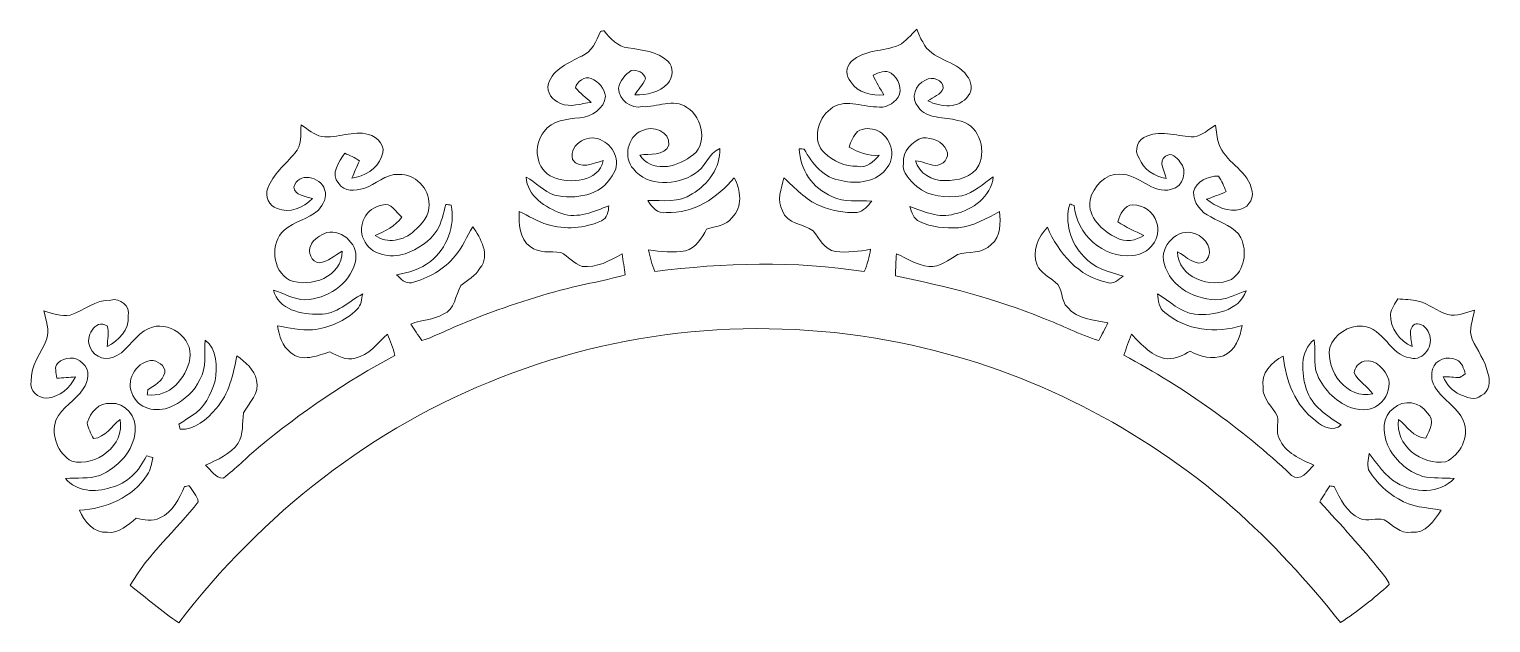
# Model space of a CAD drawing. Header units: centimetres. Extents: x -16.2 to 16.2, y -6.6 to 6.6.
import ezdxf

# ---------------------------------------------------------------- set-up
doc = ezdxf.new("R2010")
doc.units = ezdxf.units.CM
doc.header["$MEASUREMENT"] = 0
doc.layers.add('Layer 1', color=7, linetype='Continuous')

msp = doc.modelspace()

# ---------------------------------------------------------------- linework, layer by layer
at = {"layer": 'Layer 1', "color": 8, "lineweight": 9}
msp.add_open_spline([(3.07359, 6.22071), (3.23093, 6.30996), (3.34487, 6.45566), (3.47575, 6.57737), (3.47575, 6.57737), (3.51668, 6.48283), (3.54843, 6.38264), (3.60417, 6.29479), (3.60417, 6.29479), (3.79361, 5.88275), (4.33971, 5.90145), (4.58524, 5.54725), (4.58524, 5.54725), (4.67661, 5.41991), (4.73446, 5.23292), (4.61276, 5.10241), (4.61276, 5.10241), (4.41626, 4.81278), (3.99963, 4.84382), (3.72129, 4.99092), (3.72129, 4.99092), (3.83594, 5.07877), (4.00386, 5.12534), (4.0589, 5.27139), (4.0589, 5.27139), (4.06031, 5.45695), (3.81125, 5.54585), (3.66908, 5.44742), (3.66908, 5.44742), (3.43624, 5.37052), (3.33041, 5.03573), (3.50327, 4.85405), (3.50327, 4.85405), (3.69906, 4.57289), (4.08712, 4.64909), (4.37569, 4.55172), (4.37569, 4.55172), (4.83254, 4.50551), (5.02586, 3.93859), (4.84665, 3.56394), (4.84665, 3.56394), (4.70836, 3.29019), (4.37428, 3.21822), (4.09523, 3.22316), (4.09523, 3.22316), (3.81442, 3.21504), (3.52161, 3.38014), (3.44471, 3.66131), (3.44471, 3.66131), (3.5957, 3.65178), (3.73187, 3.57382), (3.88145, 3.55724), (3.88145, 3.55724), (4.04373, 3.55054), (4.21729, 3.73574), (4.1351, 3.89555), (4.1351, 3.89555), (4.0536, 4.09699), (3.80595, 4.17566), (3.60522, 4.17319), (3.60522, 4.17319), (3.37168, 4.09487), (3.15332, 3.87439), (3.1773, 3.61086), (3.1773, 3.61086), (3.14414, 3.39073), (3.32688, 3.22986), (3.47046, 3.09439), (3.47046, 3.09439), (3.73893, 2.85239), (4.13157, 2.84426), (4.47059, 2.88378), (4.47059, 2.88378), (4.74011, 2.94939), (4.9419, 3.15789), (5.16944, 3.30465), (5.16944, 3.30465), (5.11793, 2.86721), (4.71118, 2.57121), (4.30655, 2.48302), (4.30655, 2.48302), (3.96858, 2.37542), (3.63274, 2.53347), (3.32194, 2.65131), (3.32194, 2.65131), (3.35334, 2.51936), (3.40026, 2.37683), (3.53467, 2.31475), (3.53467, 2.31475), (3.80031, 2.18351), (4.10899, 2.16482), (4.40003, 2.17928), (4.40003, 2.17928), (4.73235, 2.20821), (5.01916, 2.38601), (5.30702, 2.53841), (5.30702, 2.53841), (5.33278, 2.28829), (5.33595, 1.98208), (5.12464, 1.80392), (5.12464, 1.80392), (4.93378, 1.59578), (4.61734, 1.65787), (4.37181, 1.58133), (4.37181, 1.58133), (4.17778, 1.46209), (3.98622, 1.2998), (3.74104, 1.31956), (3.74104, 1.31956), (3.47928, 1.34778), (3.25456, 1.49066), (3.02279, 1.60214), (3.02279, 1.60214), (3.01256, 1.43845), (3.00444, 1.27335), (2.99845, 1.10895), (2.99845, 1.10895), (4.11075, 0.88811), (5.21812, 0.60836), (6.2687, 0.17515), (6.2687, 0.17515), (6.68638, 0.0231), (7.07832, -0.19456), (7.50518, -0.32297), (7.50518, -0.32297), (7.57221, -0.19139), (7.64382, -0.06262), (7.70873, 0.07002), (7.70873, 0.07002), (7.40252, 0.1441), (7.03316, 0.14375), (6.81727, 0.40692), (6.81727, 0.40692), (6.6497, 0.55791), (6.72731, 0.84225), (6.53786, 0.97207), (6.53786, 0.97207), (6.40028, 1.09131), (6.22389, 1.18374), (6.13746, 1.3506), (6.13746, 1.3506), (6.02493, 1.65293), (6.15545, 1.97432), (6.3703, 2.19057), (6.3703, 2.19057), (6.60807, 1.61413), (7.06209, 1.09272), (7.69639, 0.96184), (7.69639, 0.96184), (7.83256, 0.91387), (7.94651, 1.03028), (8.04493, 1.10578), (8.04493, 1.10578), (7.73801, 1.2042), (7.393, 1.28146), (7.17533, 1.54005), (7.17533, 1.54005), (6.87935, 1.8392), (6.7453, 2.2964), (6.86136, 2.70352), (6.86136, 2.70352), (6.8857, 2.69576), (6.93474, 2.68059), (6.95908, 2.67282), (6.95908, 2.67282), (7.00918, 2.03923), (7.61137, 1.48961), (8.2573, 1.5658), (8.2573, 1.5658), (8.61255, 1.57144), (8.91488, 1.95562), (8.78506, 2.30169), (8.78506, 2.30169), (8.72403, 2.5317), (8.4919, 2.68552), (8.26154, 2.68799), (8.26154, 2.68799), (8.0661, 2.67706), (7.97931, 2.47068), (7.92922, 2.31192), (7.92922, 2.31192), (8.10914, 2.19022), (8.30563, 2.09814), (8.50319, 2.00924), (8.50319, 2.00924), (8.32962, 1.896), (8.0922, 1.84167), (7.90453, 1.95244), (7.90453, 1.95244), (7.58844, 2.10414), (7.25153, 2.40506), (7.31186, 2.79418), (7.31186, 2.79418), (7.38735, 3.09334), (7.64276, 3.38367), (7.97438, 3.36215), (7.97438, 3.36215), (8.39136, 3.37485), (8.68805, 2.91166), (9.11808, 3.02913), (9.11808, 3.02913), (9.38372, 3.0824), (9.48285, 3.444), (9.30611, 3.63732), (9.30611, 3.63732), (9.23591, 3.72904), (9.11879, 3.86204), (8.98791, 3.7622), (8.98791, 3.7622), (8.80693, 3.64579), (8.97909, 3.42671), (9.00308, 3.27008), (9.00308, 3.27008), (8.74273, 3.31065), (8.49719, 3.46552), (8.39983, 3.71846), (8.39983, 3.71846), (8.27459, 3.88885), (8.3716, 4.15238), (8.5741, 4.20811), (8.5741, 4.20811), (8.91171, 4.35875), (9.27225, 4.18201), (9.6215, 4.19506), (9.6215, 4.19506), (9.80247, 4.22364), (9.94041, 4.35769), (10.09175, 4.45153), (10.09175, 4.45153), (10.11327, 4.31465), (10.11962, 4.17107), (10.16901, 4.03949), (10.16901, 4.03949), (10.29883, 3.63697), (10.76767, 3.47751), (10.88585, 3.06582), (10.88585, 3.06582), (10.96593, 2.87109), (10.85022, 2.64425), (10.65337, 2.5885), (10.65337, 2.5885), (10.3782, 2.50454), (10.10798, 2.64778), (9.8949, 2.80969), (9.8949, 2.80969), (10.04024, 2.86156), (10.18735, 2.91201), (10.3267, 2.97904), (10.3267, 2.97904), (10.28436, 3.09969), (10.22686, 3.21363), (10.16019, 3.32194), (10.16019, 3.32194), (9.93088, 3.32264), (9.66101, 3.21681), (9.60562, 2.97092), (9.60562, 2.97092), (9.59645, 2.73033), (9.77636, 2.51477), (9.98874, 2.41881), (9.98874, 2.41881), (10.22016, 2.28229), (10.52002, 2.20327), (10.65796, 1.95421), (10.65796, 1.95421), (10.80083, 1.64658), (10.73768, 1.23419), (10.44629, 1.03381), (10.44629, 1.03381), (9.98768, 0.8165), (9.25778, 1.07685), (9.24931, 1.64553), (9.24931, 1.64553), (9.43346, 1.5531), (9.67159, 1.28005), (9.88784, 1.45044), (9.88784, 1.45044), (10.0667, 1.6681), (9.87444, 1.96408), (9.64866, 2.04487), (9.64866, 2.04487), (9.27048, 2.2008), (8.83445, 1.77288), (8.95827, 1.388), (8.95827, 1.388), (9.08915, 0.85566), (9.67688, 0.55438), (10.19511, 0.58437), (10.19511, 0.58437), (10.39761, 0.61647), (10.57964, 0.72054), (10.77543, 0.7784), (10.77543, 0.7784), (10.60469, 0.32825), (10.05753, 0.22277), (9.63349, 0.26299), (9.63349, 0.26299), (9.31211, 0.30497), (9.07645, 0.55192), (8.8094, 0.71137), (8.8094, 0.71137), (8.8288, 0.56779), (8.8348, 0.39316), (8.96886, 0.3018), (8.96886, 0.3018), (9.43593, -0.09825), (10.10798, -0.17445), (10.68089, 0.01358), (10.68089, 0.01358), (10.64208, -0.25136), (10.53378, -0.54628), (10.2699, -0.66023), (10.2699, -0.66023), (10.01696, -0.75195), (9.75626, -0.67434), (9.52977, -0.55757), (9.52977, -0.55757), (9.37737, -0.6433), (9.21792, -0.73361), (9.03553, -0.72479), (9.03553, -0.72479), (8.68452, -0.69727), (8.46368, -0.40623), (8.22838, -0.18151), (8.22838, -0.18151), (8.17123, -0.33497), (8.11408, -0.48913), (8.06433, -0.64541), (8.06433, -0.64541), (9.40842, -1.37143), (10.66713, -2.26114), (11.77873, -3.31065), (11.77873, -3.31065), (11.97311, -3.46905), (12.14738, -3.21716), (12.27227, -3.0824), (12.27227, -3.0824), (11.97664, -2.95187), (11.63339, -2.81323), (11.50674, -2.48973), (11.50674, -2.48973), (11.42736, -2.3398), (11.48875, -2.168), (11.46723, -2.00784), (11.46723, -2.00784), (11.37304, -1.787), (11.12468, -1.62649), (11.14973, -1.36261), (11.14973, -1.36261), (11.08799, -1.04687), (11.33705, -0.79887), (11.59211, -0.66799), (11.59211, -0.66799), (11.64961, -1.21339), (11.85952, -1.76795), (12.31531, -2.10239), (12.31531, -2.10239), (12.46065, -2.24491), (12.7083, -2.35039), (12.8794, -2.19234), (12.8794, -2.19234), (12.56472, -1.99161), (12.22323, -1.77183), (12.10505, -1.39542), (12.10505, -1.39542), (11.99886, -1.04123), (11.95547, -0.56004), (12.27721, -0.30357), (12.27721, -0.30357), (12.30966, -0.5163), (12.27615, -0.73325), (12.3079, -0.94598), (12.3079, -0.94598), (12.39962, -1.3164), (12.68749, -1.6152), (13.02263, -1.78347), (13.02263, -1.78347), (13.241, -1.87167), (13.52428, -1.90906), (13.71372, -1.73902), (13.71372, -1.73902), (13.87952, -1.61308), (13.96736, -1.3993), (13.93209, -1.19222), (13.93209, -1.19222), (13.85589, -0.96856), (13.65269, -0.7195), (13.38563, -0.7777), (13.38563, -0.7777), (13.27028, -0.81263), (13.17467, -0.91987), (13.16268, -1.04123), (13.16268, -1.04123), (13.26181, -1.22714), (13.45901, -1.33474), (13.58037, -1.50513), (13.58037, -1.50513), (13.01098, -1.63002), (12.53438, -1.00419), (12.62505, -0.47679), (12.62505, -0.47679), (12.73441, -0.18751), (13.03638, 0.02769), (13.35247, -0.00265), (13.35247, -0.00265), (13.81638, -0.04322), (13.95996, -0.64506), (14.4101, -0.70856), (14.4101, -0.70856), (14.70643, -0.78794), (14.94915, -0.4154), (14.82144, -0.16211), (14.82144, -0.16211), (14.77981, -0.05663), (14.69268, 0.04603), (14.57167, 0.0478), (14.57167, 0.0478), (14.48489, 0.06155), (14.43127, -0.03193), (14.41575, -0.1046), (14.41575, -0.1046), (14.40622, -0.22173), (14.43868, -0.33744), (14.4482, -0.45385), (14.4482, -0.45385), (14.17409, -0.33144), (13.95502, -0.04992), (13.9716, 0.25946), (13.9716, 0.25946), (13.98289, 0.38964), (14.07708, 0.49194), (14.13282, 0.60483), (14.13282, 0.60483), (14.28098, 0.58472), (14.43656, 0.58613), (14.58473, 0.55262), (14.58473, 0.55262), (14.81897, 0.493), (15.007, 0.32226), (15.23913, 0.25699), (15.23913, 0.25699), (15.44409, 0.20302), (15.63988, 0.29086), (15.82968, 0.35295), (15.82968, 0.35295), (15.79969, 0.14022), (15.69139, -0.08273), (15.78276, -0.29264), (15.78276, -0.29264), (15.89, -0.54628), (16.07627, -0.76677), (16.12636, -1.04476), (16.12636, -1.04476), (16.19339, -1.21444), (16.16305, -1.45257), (15.98278, -1.5397), (15.98278, -1.5397), (15.84238, -1.67059), (15.66035, -1.5711), (15.51041, -1.51995), (15.51041, -1.51995), (15.34355, -1.43881), (15.20808, -1.29488), (15.13788, -1.12307), (15.13788, -1.12307), (15.26312, -1.12837), (15.38588, -1.13507), (15.51147, -1.14424), (15.51147, -1.14424), (15.54993, -1.11567), (15.58908, -1.08744), (15.6286, -1.05957), (15.6286, -1.05957), (15.59332, -0.94598), (15.5591, -0.79499), (15.43069, -0.74948), (15.43069, -0.74948), (15.23842, -0.64965), (14.96749, -0.74454), (14.90364, -0.95445), (14.90364, -0.95445), (14.88565, -1.0631), (14.86448, -1.19116), (14.92586, -1.29276), (14.92586, -1.29276), (15.07967, -1.61696), (15.4455, -1.77642), (15.59261, -2.10627), (15.59261, -2.10627), (15.72173, -2.45234), (15.52206, -2.86297), (15.19327, -3.01008), (15.19327, -3.01008), (14.66551, -3.09969), (14.0605, -2.64284), (14.15046, -2.0731), (14.15046, -2.0731), (14.34131, -2.22692), (14.47536, -2.47139), (14.75124, -2.4855), (14.75124, -2.4855), (14.83132, -2.31194), (14.97948, -2.08722), (14.78334, -1.92776), (14.78334, -1.92776), (14.64329, -1.67552), (14.24782, -1.62472), (14.04427, -1.82369), (14.04427, -1.82369), (13.7751, -1.99514), (13.79909, -2.37191), (13.90351, -2.63226), (13.90351, -2.63226), (14.04674, -2.96316), (14.34201, -3.21752), (14.68139, -3.33252), (14.68139, -3.33252), (14.91105, -3.3805), (15.15023, -3.36427), (15.38377, -3.38015), (15.38377, -3.38015), (15.05992, -3.72657), (14.49971, -3.70647), (14.11483, -3.47716), (14.11483, -3.47716), (13.84671, -3.32547), (13.68126, -3.06159), (13.50029, -2.82382), (13.50029, -2.82382), (13.48335, -2.95822), (13.43291, -3.10957), (13.51087, -3.23339), (13.51087, -3.23339), (13.67526, -3.47645), (13.88517, -3.69624), (14.1494, -3.8317), (14.1494, -3.8317), (14.42668, -4.02291), (14.77205, -4.01797), (15.09096, -4.08182), (15.09096, -4.08182), (14.94068, -4.31465), (14.74841, -4.60887), (14.43056, -4.57218), (14.43056, -4.57218), (14.18291, -4.6064), (14.02169, -4.4099), (13.83331, -4.29596), (13.83331, -4.29596), (13.65727, -4.24586), (13.4636, -4.33794), (13.29038, -4.26702), (13.29038, -4.26702), (13.0004, -4.13085), (12.85576, -3.83276), (12.72312, -3.56006), (12.72312, -3.56006), (12.69948, -3.55583), (12.6515, -3.54701), (12.62787, -3.54278), (12.62787, -3.54278), (12.55131, -3.6599), (12.47335, -3.77631), (12.40385, -3.89767), (12.40385, -3.89767), (12.8734, -4.40144), (13.33236, -4.91544), (13.76663, -5.45025), (13.76663, -5.45025), (13.82908, -5.5402), (13.91692, -5.62134), (13.94373, -5.73176), (13.94373, -5.73176), (13.60612, -6.03586), (13.24417, -6.32267), (12.86282, -6.57173), (12.86282, -6.57173), (12.13786, -5.65592), (11.34235, -4.7962), (10.46957, -4.01938), (10.46957, -4.01938), (8.45027, -2.25655), (5.99, -0.99749), (3.36851, -0.42775), (3.36851, -0.42775), (0.34556, 0.24112), (-2.87389, -0.00018), (-5.75291, -1.14459), (-5.75291, -1.14459), (-8.58184, -2.23362), (-11.04564, -4.17778), (-12.8829, -6.57737), (-12.8829, -6.57737), (-13.26214, -6.32831), (-13.5994, -6.02351), (-13.95817, -5.74728), (-13.95817, -5.74728), (-13.56341, -5.04949), (-12.94076, -4.52209), (-12.4504, -3.89873), (-12.4504, -3.89873), (-12.47368, -3.75868), (-12.57705, -3.65213), (-12.65536, -3.53995), (-12.65536, -3.53995), (-12.6797, -3.54525), (-12.72909, -3.55583), (-12.75379, -3.56077), (-12.75379, -3.56077), (-12.87479, -3.82747), (-13.01484, -4.12698), (-13.29883, -4.25186), (-13.29883, -4.25186), (-13.46393, -4.339), (-13.65125, -4.29525), (-13.82341, -4.26209), (-13.82341, -4.26209), (-14.01215, -4.40002), (-14.2037, -4.60711), (-14.46088, -4.57288), (-14.46088, -4.57288), (-14.76356, -4.59335), (-14.98475, -4.33935), (-15.08142, -4.08041), (-15.08142, -4.08041), (-14.50357, -4.0536), (-13.90243, -3.80066), (-13.58282, -3.30042), (-13.58282, -3.30042), (-13.50238, -3.18824), (-13.48651, -3.04748), (-13.4537, -2.9173), (-13.4537, -2.9173), (-13.50274, -2.90354), (-13.55107, -2.88943), (-13.59975, -2.87603), (-13.59975, -2.87603), (-13.75285, -3.20411), (-14.02696, -3.50362), (-14.39315, -3.58123), (-14.39315, -3.58123), (-14.73146, -3.69906), (-15.1488, -3.67118), (-15.39327, -3.38085), (-15.39327, -3.38085), (-15.14139, -3.35228), (-14.87539, -3.39955), (-14.63268, -3.31171), (-14.63268, -3.31171), (-14.2351, -3.13391), (-13.87668, -2.77901), (-13.84881, -2.32075), (-13.84881, -2.32075), (-13.81071, -2.01737), (-14.06965, -1.68293), (-14.39138, -1.7168), (-14.39138, -1.7168), (-14.64997, -1.68822), (-14.84259, -1.91965), (-14.91032, -2.1426), (-14.91032, -2.1426), (-14.89762, -2.27066), (-14.82424, -2.38214), (-14.77062, -2.49679), (-14.77062, -2.49679), (-14.50745, -2.46328), (-14.37269, -2.22339), (-14.18465, -2.07028), (-14.18465, -2.07028), (-14.0633, -2.64707), (-14.72017, -3.12932), (-15.2504, -2.99915), (-15.2504, -2.99915), (-15.56754, -2.82664), (-15.7143, -2.43117), (-15.606, -2.08969), (-15.606, -2.08969), (-15.47441, -1.7997), (-15.17314, -1.64977), (-14.99781, -1.39436), (-14.99781, -1.39436), (-14.88986, -1.22679), (-14.83165, -0.96538), (-15.01721, -0.82462), (-15.01721, -0.82462), (-15.15797, -0.66729), (-15.42185, -0.67681), (-15.56578, -0.82321), (-15.56578, -0.82321), (-15.65785, -0.90823), (-15.58448, -1.04723), (-15.58836, -1.15729), (-15.58836, -1.15729), (-15.44901, -1.14742), (-15.30966, -1.13719), (-15.17032, -1.12801), (-15.17032, -1.12801), (-15.2892, -1.37602), (-15.52662, -1.57639), (-15.80673, -1.59897), (-15.80673, -1.59897), (-16.00428, -1.60885), (-16.19655, -1.42999), (-16.1528, -1.2215), (-16.1528, -1.2215), (-16.17714, -0.87507), (-15.92808, -0.60343), (-15.81202, -0.29793), (-15.81202, -0.29793), (-15.74358, -0.08732), (-15.81907, 0.12964), (-15.87587, 0.33249), (-15.87587, 0.33249), (-15.68467, 0.28627), (-15.4864, 0.20266), (-15.28744, 0.24253), (-15.28744, 0.24253), (-14.98158, 0.33778), (-14.72829, 0.58755), (-14.38997, 0.57308), (-14.38997, 0.57308), (-14.18712, 0.63376), (-13.95076, 0.43761), (-14.00156, 0.22313), (-14.00156, 0.22313), (-13.97193, -0.08309), (-14.21746, -0.32121), (-14.46688, -0.4535), (-14.46688, -0.4535), (-14.46476, -0.30181), (-14.41925, -0.14235), (-14.46829, 0.00476), (-14.46829, 0.00476), (-14.73675, 0.16809), (-14.97276, -0.25524), (-14.8447, -0.47573), (-14.8447, -0.47573), (-14.7551, -0.71456), (-14.457, -0.78088), (-14.25204, -0.656), (-14.25204, -0.656), (-13.97828, -0.50219), (-13.83823, -0.18292), (-13.5486, -0.05345), (-13.5486, -0.05345), (-13.12773, 0.14587), (-12.55659, -0.25771), (-12.63702, -0.72302), (-12.63702, -0.72302), (-12.71322, -1.16364), (-13.0981, -1.59721), (-13.57999, -1.52418), (-13.57999, -1.52418), (-13.57717, -1.49667), (-13.57188, -1.44199), (-13.56906, -1.41447), (-13.56906, -1.41447), (-13.42371, -1.31499), (-13.24556, -1.22432), (-13.1937, -1.04052), (-13.1937, -1.04052), (-13.16619, -0.86907), (-13.36198, -0.76536), (-13.50803, -0.76218), (-13.50803, -0.76218), (-13.8481, -0.82004), (-14.07494, -1.22855), (-13.89749, -1.53935), (-13.89749, -1.53935), (-13.74545, -1.87943), (-13.30024, -1.92459), (-13.0025, -1.76548), (-13.0025, -1.76548), (-12.75626, -1.63778), (-12.53436, -1.44163), (-12.41406, -1.18763), (-12.41406, -1.18763), (-12.25884, -0.92199), (-12.31458, -0.60414), (-12.30117, -0.31063), (-12.30117, -0.31063), (-12.01648, -0.51277), (-12.04329, -0.90929), (-12.07363, -1.2155), (-12.07363, -1.2155), (-12.16465, -1.5136), (-12.31634, -1.82828), (-12.5968, -1.99091), (-12.5968, -1.99091), (-12.68888, -2.05405), (-12.78377, -2.11297), (-12.87761, -2.17329), (-12.87761, -2.17329), (-12.87197, -2.20222), (-12.86068, -2.25937), (-12.85504, -2.28795), (-12.85504, -2.28795), (-12.51813, -2.31511), (-12.26202, -2.06005), (-12.05423, -1.8311), (-12.05423, -1.8311), (-11.76601, -1.51078), (-11.67817, -1.07016), (-11.59456, -0.66058), (-11.59456, -0.66058), (-11.41041, -0.79887), (-11.20157, -0.95938), (-11.16347, -1.20245), (-11.16347, -1.20245), (-11.07739, -1.49278), (-11.32962, -1.69563), (-11.44498, -1.92811), (-11.44498, -1.92811), (-11.48943, -2.15001), (-11.43546, -2.39766), (-11.56845, -2.59804), (-11.56845, -2.59804), (-11.73426, -2.84745), (-12.02777, -2.95999), (-12.28812, -3.08522), (-12.28812, -3.08522), (-12.17382, -3.19459), (-12.06905, -3.36815), (-11.89407, -3.36956), (-11.89407, -3.36956), (-11.61996, -3.16425), (-11.38148, -2.91519), (-11.11831, -2.69611), (-11.11831, -2.69611), (-10.1838, -1.9133), (-9.16533, -1.23349), (-8.0943, -0.65212), (-8.0943, -0.65212), (-8.13381, -0.48913), (-8.18955, -0.33144), (-8.25905, -0.17904), (-8.25905, -0.17904), (-8.47212, -0.38048), (-8.67074, -0.65106), (-8.97413, -0.71068), (-8.97413, -0.71068), (-9.17697, -0.77629), (-9.35936, -0.65529), (-9.53328, -0.57486), (-9.53328, -0.57486), (-9.80562, -0.65317), (-10.16264, -0.81192), (-10.40358, -0.58615), (-10.40358, -0.58615), (-10.59232, -0.45385), (-10.65829, -0.21326), (-10.69286, 0.00193), (-10.69286, 0.00193), (-10.43604, -0.0411), (-10.17886, -0.10002), (-9.91604, -0.08309), (-9.91604, -0.08309), (-9.54951, -0.04287), (-9.19144, 0.10953), (-8.92862, 0.37165), (-8.92862, 0.37165), (-8.83549, 0.45666), (-8.83654, 0.6006), (-8.80479, 0.71031), (-8.80479, 0.71031), (-9.11947, 0.54733), (-9.38864, 0.24465), (-9.77105, 0.2637), (-9.77105, 0.2637), (-10.15064, 0.24041), (-10.68157, 0.37059), (-10.78423, 0.79604), (-10.78423, 0.79604), (-10.5521, 0.72125), (-10.33514, 0.59037), (-10.08679, 0.57837), (-10.08679, 0.57837), (-9.60348, 0.60518), (-9.0976, 0.91245), (-8.97554, 1.40352), (-8.97554, 1.40352), (-8.8623, 1.769), (-9.24012, 2.15211), (-9.60419, 2.06992), (-9.60419, 2.06992), (-9.74142, 2.0103), (-9.89699, 1.9341), (-9.95873, 1.7877), (-9.95873, 1.7877), (-10.03634, 1.63812), (-9.94285, 1.41798), (-9.77105, 1.40035), (-9.77105, 1.40035), (-9.57491, 1.4201), (-9.42886, 1.57144), (-9.25882, 1.65718), (-9.25882, 1.65718), (-9.26058, 1.08496), (-9.96367, 0.83908), (-10.42651, 1.01511), (-10.42651, 1.01511), (-10.8128, 1.22431), (-10.87207, 1.8385), (-10.54364, 2.12672), (-10.54364, 2.12672), (-10.32139, 2.32145), (-10.006, 2.36978), (-9.78834, 2.57087), (-9.78834, 2.57087), (-9.68497, 2.69399), (-9.57949, 2.85556), (-9.65217, 3.02243), (-9.65217, 3.02243), (-9.72731, 3.31664), (-10.254, 3.42036), (-10.33126, 3.07817), (-10.33126, 3.07817), (-10.32421, 2.88661), (-10.05292, 2.87109), (-9.92169, 2.82381), (-9.92169, 2.82381), (-10.11078, 2.61672), (-10.43427, 2.49078), (-10.70344, 2.60297), (-10.70344, 2.60297), (-10.88019, 2.65871), (-10.97826, 2.88201), (-10.90911, 3.05206), (-10.90911, 3.05206), (-10.79446, 3.36886), (-10.51753, 3.58087), (-10.30974, 3.83135), (-10.30974, 3.83135), (-10.14641, 4.00139), (-10.1898, 4.24445), (-10.16969, 4.45788), (-10.16969, 4.45788), (-10.02294, 4.36298), (-9.88888, 4.2321), (-9.71073, 4.20071), (-9.71073, 4.20071), (-9.36536, 4.15167), (-9.02281, 4.34358), (-8.67815, 4.24727), (-8.67815, 4.24727), (-8.47389, 4.18871), (-8.26469, 3.9774), (-8.39169, 3.75021), (-8.39169, 3.75021), (-8.48553, 3.46799), (-8.76952, 3.32194), (-9.04504, 3.2729), (-9.04504, 3.2729), (-8.99388, 3.40449), (-8.93462, 3.53254), (-8.87676, 3.66096), (-8.87676, 3.66096), (-8.97871, 3.72939), (-9.09054, 3.78337), (-9.20449, 3.82853), (-9.20449, 3.82853), (-9.32655, 3.65037), (-9.53257, 3.36251), (-9.33855, 3.16001), (-9.33855, 3.16001), (-9.21825, 2.96951), (-8.97095, 2.99526), (-8.78257, 3.04747), (-8.78257, 3.04747), (-8.51657, 3.13602), (-8.30526, 3.37662), (-8.00575, 3.36004), (-8.00575, 3.36004), (-7.65297, 3.37979), (-7.31854, 3.04536), (-7.33653, 2.69363), (-7.33653, 2.69363), (-7.31572, 2.4488), (-7.50163, 2.26077), (-7.66462, 2.10625), (-7.66462, 2.10625), (-7.8911, 1.89247), (-8.26892, 1.81415), (-8.5321, 2.00748), (-8.5321, 2.00748), (-8.30597, 2.09426), (-8.09254, 2.21844), (-7.93837, 2.40894), (-7.93837, 2.40894), (-8.06784, 2.52288), (-8.1705, 2.75008), (-8.38005, 2.67706), (-8.38005, 2.67706), (-8.72119, 2.62591), (-8.93638, 2.23184), (-8.78327, 1.91575), (-8.78327, 1.91575), (-8.63652, 1.5718), (-8.19308, 1.49595), (-7.86746, 1.60002), (-7.86746, 1.60002), (-7.58912, 1.70268), (-7.31889, 1.86954), (-7.15626, 2.1246), (-7.15626, 2.1246), (-7.0596, 2.30099), (-7.00774, 2.4982), (-6.96753, 2.69399), (-6.96753, 2.69399), (-6.92625, 2.68905), (-6.88533, 2.68411), (-6.84405, 2.67882), (-6.84405, 2.67882), (-6.75022, 2.21985), (-6.94177, 1.7189), (-7.3069, 1.42927), (-7.3069, 1.42927), (-7.52104, 1.25394), (-7.78985, 1.18339), (-8.05585, 1.13329), (-8.05585, 1.13329), (-7.96165, 1.0518), (-7.86252, 0.92445), (-7.72353, 0.95973), (-7.72353, 0.95973), (-7.35699, 1.05956), (-6.99681, 1.2483), (-6.7608, 1.55486), (-6.7608, 1.55486), (-6.59499, 1.74677), (-6.49727, 1.98313), (-6.36816, 2.19868), (-6.36816, 2.19868), (-6.19106, 1.95244), (-5.97234, 1.56545), (-6.20764, 1.28287), (-6.20764, 1.28287), (-6.29831, 1.10578), (-6.48704, 1.02358), (-6.62815, 0.89658), (-6.62815, 0.89658), (-6.75974, 0.68668), (-6.75551, 0.35965), (-7.01974, 0.26264), (-7.01974, 0.26264), (-7.24128, 0.12893), (-7.50869, 0.14234), (-7.74258, 0.04427), (-7.74258, 0.04427), (-7.66074, -0.07779), (-7.57819, -0.20021), (-7.49634, -0.32262), (-7.49634, -0.32262), (-7.24375, -0.2503), (-7.0148, -0.11977), (-6.77279, -0.021), (-6.77279, -0.021), (-6.04995, 0.28557), (-5.30771, 0.54698), (-4.551, 0.75758), (-4.551, 0.75758), (-4.03524, 0.90152), (-3.50642, 0.99183), (-2.98925, 1.13047), (-2.98925, 1.13047), (-3.01218, 1.28781), (-3.03194, 1.44515), (-3.05593, 1.60178), (-3.05593, 1.60178), (-3.32721, 1.44727), (-3.61967, 1.28181), (-3.94528, 1.32203), (-3.94528, 1.32203), (-4.12731, 1.3813), (-4.24937, 1.54852), (-4.41906, 1.63142), (-4.41906, 1.63142), (-4.64554, 1.65752), (-4.8999, 1.60496), (-5.09357, 1.75912), (-5.09357, 1.75912), (-5.33099, 1.9341), (-5.35498, 2.26395), (-5.3384, 2.53594), (-5.3384, 2.53594), (-5.12814, 2.44386), (-4.93376, 2.3151), (-4.71363, 2.24595), (-4.71363, 2.24595), (-4.32134, 2.1306), (-3.88637, 2.16411), (-3.51419, 2.33133), (-3.51419, 2.33133), (-3.38295, 2.38777), (-3.36037, 2.54124), (-3.3512, 2.66683), (-3.3512, 2.66683), (-3.68211, 2.53594), (-4.03841, 2.37119), (-4.39613, 2.49255), (-4.39613, 2.49255), (-4.75173, 2.62307), (-5.16589, 2.88132), (-5.18318, 3.30183), (-5.18318, 3.30183), (-4.96445, 3.18259), (-4.79442, 2.97833), (-4.55382, 2.89896), (-4.55382, 2.89896), (-4.10368, 2.80124), (-3.51912, 2.88414), (-3.28065, 3.33005), (-3.28065, 3.33005), (-3.07321, 3.5777), (-3.21997, 3.97422), (-3.4909, 4.1044), (-3.4909, 4.1044), (-3.76113, 4.28961), (-4.24408, 4.05289), (-4.15412, 3.692), (-4.15412, 3.692), (-3.99643, 3.44647), (-3.6881, 3.61157), (-3.47679, 3.66695), (-3.47679, 3.66695), (-3.57557, 3.18894), (-4.21551, 3.14625), (-4.58169, 3.29618), (-4.58169, 3.29618), (-4.97892, 3.45317), (-5.0403, 4.00174), (-4.78771, 4.3083), (-4.78771, 4.3083), (-4.62014, 4.57006), (-4.27019, 4.57606), (-3.99573, 4.61698), (-3.99573, 4.61698), (-3.73608, 4.63603), (-3.44927, 4.81383), (-3.42387, 5.09288), (-3.42387, 5.09288), (-3.44363, 5.26539), (-3.58439, 5.4146), (-3.73961, 5.48198), (-3.73961, 5.48198), (-3.88178, 5.55783), (-4.06981, 5.41073), (-4.08921, 5.27597), (-4.08921, 5.27597), (-3.98691, 5.15496), (-3.85709, 5.06219), (-3.74067, 4.956), (-3.74067, 4.956), (-3.96327, 4.93307), (-4.20669, 4.83183), (-4.42294, 4.93412), (-4.42294, 4.93412), (-4.5951, 5.00504), (-4.74432, 5.1712), (-4.69176, 5.37439), (-4.69176, 5.37439), (-4.57781, 5.70107), (-4.23562, 5.83618), (-3.95304, 5.98294), (-3.95304, 5.98294), (-3.72973, 6.07748), (-3.62108, 6.31526), (-3.53817, 6.52869), (-3.53817, 6.52869), (-3.51771, 6.53221), (-3.47714, 6.53997), (-3.45668, 6.54386), (-3.45668, 6.54386), (-3.32263, 6.37064), (-3.15753, 6.19037), (-2.9254, 6.16709), (-2.9254, 6.16709), (-2.62307, 6.11558), (-2.28193, 6.08771), (-2.04416, 5.86829), (-2.04416, 5.86829), (-1.90869, 5.74023), (-1.92422, 5.50881), (-2.04451, 5.37581), (-2.04451, 5.37581), (-2.22584, 5.16802), (-2.513, 5.12287), (-2.77476, 5.12428), (-2.77476, 5.12428), (-2.7035, 5.2474), (-2.59238, 5.34582), (-2.53911, 5.47882), (-2.53911, 5.47882), (-2.56345, 5.62064), (-2.7229, 5.68096), (-2.85308, 5.66472), (-2.85308, 5.66472), (-2.98819, 5.56984), (-3.10884, 5.43437), (-3.13954, 5.2675), (-3.13954, 5.2675), (-3.12966, 5.00962), (-2.86225, 4.81031), (-2.61002, 4.86111), (-2.61002, 4.86111), (-2.28334, 4.84558), (-1.91892, 5.05478), (-1.62118, 4.84453), (-1.62118, 4.84453), (-1.25888, 4.62615), (-1.14034, 3.9841), (-1.54886, 3.75056), (-1.54886, 3.75056), (-1.8586, 3.50326), (-2.42375, 3.40237), (-2.6654, 3.78831), (-2.6654, 3.78831), (-2.44492, 3.8257), (-2.12671, 3.75691), (-2.01982, 4.00985), (-2.01982, 4.00985), (-1.99054, 4.31218), (-2.38177, 4.45435), (-2.6206, 4.32806), (-2.6206, 4.32806), (-2.9381, 4.19859), (-3.03864, 3.73257), (-2.80863, 3.48104), (-2.80863, 3.48104), (-2.49148, 3.07605), (-1.84837, 3.11874), (-1.45008, 3.36921), (-1.45008, 3.36921), (-1.21443, 3.50609), (-1.14881, 3.82958), (-0.89269, 3.93365), (-0.89269, 3.93365), (-0.86765, 3.51279), (-1.15975, 3.13673), (-1.50159, 2.92577), (-1.50159, 2.92577), (-1.7884, 2.72644), (-2.16199, 2.78889), (-2.49007, 2.7783), (-2.49007, 2.7783), (-2.39729, 2.64001), (-2.2777, 2.47244), (-2.07944, 2.51689), (-2.07944, 2.51689), (-1.47936, 2.47808), (-0.94455, 2.84498), (-0.57343, 3.28631), (-0.57343, 3.28631), (-0.42597, 3.01677), (-0.38011, 2.62908), (-0.62211, 2.40082), (-0.62211, 2.40082), (-0.75405, 2.22408), (-0.99112, 2.20856), (-1.18409, 2.14506), (-1.18409, 2.14506), (-1.29733, 1.95491), (-1.41622, 1.72209), (-1.65117, 1.66493), (-1.65117, 1.66493), (-1.9221, 1.61766), (-2.19903, 1.64729), (-2.46926, 1.68539), (-2.46926, 1.68539), (-2.44209, 1.52242), (-2.39588, 1.36295), (-2.33591, 1.20879), (-2.33591, 1.20879), (-0.79603, 1.39999), (0.77136, 1.44727), (2.30841, 1.20667), (2.30841, 1.20667), (2.37826, 1.36401), (2.4213, 1.53158), (2.45093, 1.70091), (2.45093, 1.70091), (2.19411, 1.65399), (1.93129, 1.62437), (1.67094, 1.64764), (1.67094, 1.64764), (1.43105, 1.69315), (1.31675, 1.93339), (1.17917, 2.10731), (1.17917, 2.10731), (0.96186, 2.26712), (0.59815, 2.26183), (0.49443, 2.55146), (0.49443, 2.55146), (0.36919, 2.78219), (0.46726, 3.04712), (0.5283, 3.28101), (0.5283, 3.28101), (0.77806, 3.06088), (1.00419, 2.80053), (1.31746, 2.66718), (1.31746, 2.66718), (1.58063, 2.5564), (1.8685, 2.50173), (2.15425, 2.51689), (2.15425, 2.51689), (2.29677, 2.53876), (2.38708, 2.6633), (2.47316, 2.76737), (2.47316, 2.76737), (2.17894, 2.78607), (1.86215, 2.72962), (1.59051, 2.87178), (1.59051, 2.87178), (1.17141, 3.04395), (0.87719, 3.47434), (0.86943, 3.92836), (0.86943, 3.92836), (0.89624, 3.92624), (0.94987, 3.92166), (0.97668, 3.91919), (0.97668, 3.91919), (1.15377, 3.59993), (1.41588, 3.27608), (1.80006, 3.22316), (1.80006, 3.22316), (2.14755, 3.1332), (2.59804, 3.19494), (2.81818, 3.50997), (2.81818, 3.50997), (3.0242, 3.7749), (2.89297, 4.19683), (2.5984, 4.33441), (2.5984, 4.33441), (2.45834, 4.38768), (2.28936, 4.39685), (2.1606, 4.30936), (2.1606, 4.30936), (2.06429, 4.21693), (2.01455, 4.09064), (1.97257, 3.96717), (1.97257, 3.96717), (2.17612, 3.84828), (2.40013, 3.75973), (2.64214, 3.78478), (2.64214, 3.78478), (2.51902, 3.64614), (2.35921, 3.49162), (2.1546, 3.54031), (2.1546, 3.54031), (1.8812, 3.52514), (1.62614, 3.6606), (1.42682, 3.83593), (1.42682, 3.83593), (1.14777, 4.09769), (1.27089, 4.59758), (1.55735, 4.80572), (1.55735, 4.80572), (1.85051, 5.05302), (2.24562, 4.86146), (2.5804, 4.85758), (2.5804, 4.85758), (2.76385, 4.81278), (2.95576, 4.92037), (3.05948, 5.06888), (3.05948, 5.06888), (3.1639, 5.25197), (3.07288, 5.4894), (2.90743, 5.60053), (2.90743, 5.60053), (2.79066, 5.69895), (2.62803, 5.60899), (2.50808, 5.56172), (2.50808, 5.56172), (2.56665, 5.40367), (2.66331, 5.26574), (2.7455, 5.12004), (2.7455, 5.12004), (2.48233, 5.10981), (2.15813, 5.16097), (2.01314, 5.41038), (2.01314, 5.41038), (1.88402, 5.53526), (1.90095, 5.74093), (2.02196, 5.86052), (2.02196, 5.86052), (2.30771, 6.12793), (2.72998, 6.08242), (3.07359, 6.22071)], degree=3, knots=[0, 0, 0, 0, 0.00287356, 0.00287356, 0.00287356, 0.00287356, 0.00574713, 0.00574713, 0.00574713, 0.00574713, 0.00862069, 0.00862069, 0.00862069, 0.00862069, 0.01149425, 0.01149425, 0.01149425, 0.01149425, 0.01436782, 0.01436782, 0.01436782, 0.01436782, 0.01724138, 0.01724138, 0.01724138, 0.01724138, 0.02011494, 0.02011494, 0.02011494, 0.02011494, 0.02298851, 0.02298851, 0.02298851, 0.02298851, 0.02586207, 0.02586207, 0.02586207, 0.02586207, 0.02873563, 0.02873563, 0.02873563, 0.02873563, 0.0316092, 0.0316092, 0.0316092, 0.0316092, 0.03448276, 0.03448276, 0.03448276, 0.03448276, 0.03735632, 0.03735632, 0.03735632, 0.03735632, 0.04022989, 0.04022989, 0.04022989, 0.04022989, 0.04310345, 0.04310345, 0.04310345, 0.04310345, 0.04597701, 0.04597701, 0.04597701, 0.04597701, 0.04885057, 0.04885057, 0.04885057, 0.04885057, 0.05172414, 0.05172414, 0.05172414, 0.05172414, 0.0545977, 0.0545977, 0.0545977, 0.0545977, 0.05747126, 0.05747126, 0.05747126, 0.05747126, 0.06034483, 0.06034483, 0.06034483, 0.06034483, 0.06321839, 0.06321839, 0.06321839, 0.06321839, 0.06609195, 0.06609195, 0.06609195, 0.06609195, 0.06896552, 0.06896552, 0.06896552, 0.06896552, 0.07183908, 0.07183908, 0.07183908, 0.07183908, 0.07471264, 0.07471264, 0.07471264, 0.07471264, 0.07758621, 0.07758621, 0.07758621, 0.07758621, 0.08045977, 0.08045977, 0.08045977, 0.08045977, 0.08333333, 0.08333333, 0.08333333, 0.08333333, 0.0862069, 0.0862069, 0.0862069, 0.0862069, 0.08908046, 0.08908046, 0.08908046, 0.08908046, 0.09195402, 0.09195402, 0.09195402, 0.09195402, 0.09482759, 0.09482759, 0.09482759, 0.09482759, 0.09770115, 0.09770115, 0.09770115, 0.09770115, 0.10057471, 0.10057471, 0.10057471, 0.10057471, 0.10344828, 0.10344828, 0.10344828, 0.10344828, 0.10632184, 0.10632184, 0.10632184, 0.10632184, 0.1091954, 0.1091954, 0.1091954, 0.1091954, 0.11206897, 0.11206897, 0.11206897, 0.11206897, 0.11494253, 0.11494253, 0.11494253, 0.11494253, 0.11781609, 0.11781609, 0.11781609, 0.11781609, 0.12068966, 0.12068966, 0.12068966, 0.12068966, 0.12356322, 0.12356322, 0.12356322, 0.12356322, 0.12643678, 0.12643678, 0.12643678, 0.12643678, 0.12931034, 0.12931034, 0.12931034, 0.12931034, 0.13218391, 0.13218391, 0.13218391, 0.13218391, 0.13505747, 0.13505747, 0.13505747, 0.13505747, 0.13793103, 0.13793103, 0.13793103, 0.13793103, 0.1408046, 0.1408046, 0.1408046, 0.1408046, 0.14367816, 0.14367816, 0.14367816, 0.14367816, 0.14655172, 0.14655172, 0.14655172, 0.14655172, 0.14942529, 0.14942529, 0.14942529, 0.14942529, 0.15229885, 0.15229885, 0.15229885, 0.15229885, 0.15517241, 0.15517241, 0.15517241, 0.15517241, 0.15804598, 0.15804598, 0.15804598, 0.15804598, 0.16091954, 0.16091954, 0.16091954, 0.16091954, 0.1637931, 0.1637931, 0.1637931, 0.1637931, 0.16666667, 0.16666667, 0.16666667, 0.16666667, 0.16954023, 0.16954023, 0.16954023, 0.16954023, 0.17241379, 0.17241379, 0.17241379, 0.17241379, 0.17528736, 0.17528736, 0.17528736, 0.17528736, 0.17816092, 0.17816092, 0.17816092, 0.17816092, 0.18103448, 0.18103448, 0.18103448, 0.18103448, 0.18390805, 0.18390805, 0.18390805, 0.18390805, 0.18678161, 0.18678161, 0.18678161, 0.18678161, 0.18965517, 0.18965517, 0.18965517, 0.18965517, 0.19252874, 0.19252874, 0.19252874, 0.19252874, 0.1954023, 0.1954023, 0.1954023, 0.1954023, 0.19827586, 0.19827586, 0.19827586, 0.19827586, 0.20114943, 0.20114943, 0.20114943, 0.20114943, 0.20402299, 0.20402299, 0.20402299, 0.20402299, 0.20689655, 0.20689655, 0.20689655, 0.20689655, 0.20977011, 0.20977011, 0.20977011, 0.20977011, 0.21264368, 0.21264368, 0.21264368, 0.21264368, 0.21551724, 0.21551724, 0.21551724, 0.21551724, 0.2183908, 0.2183908, 0.2183908, 0.2183908, 0.22126437, 0.22126437, 0.22126437, 0.22126437, 0.22413793, 0.22413793, 0.22413793, 0.22413793, 0.22701149, 0.22701149, 0.22701149, 0.22701149, 0.22988506, 0.22988506, 0.22988506, 0.22988506, 0.23275862, 0.23275862, 0.23275862, 0.23275862, 0.23563218, 0.23563218, 0.23563218, 0.23563218, 0.23850575, 0.23850575, 0.23850575, 0.23850575, 0.24137931, 0.24137931, 0.24137931, 0.24137931, 0.24425287, 0.24425287, 0.24425287, 0.24425287, 0.24712644, 0.24712644, 0.24712644, 0.24712644, 0.25, 0.25, 0.25, 0.25, 0.25287356, 0.25287356, 0.25287356, 0.25287356, 0.25574713, 0.25574713, 0.25574713, 0.25574713, 0.25862069, 0.25862069, 0.25862069, 0.25862069, 0.26149425, 0.26149425, 0.26149425, 0.26149425, 0.26436782, 0.26436782, 0.26436782, 0.26436782, 0.26724138, 0.26724138, 0.26724138, 0.26724138, 0.27011494, 0.27011494, 0.27011494, 0.27011494, 0.27298851, 0.27298851, 0.27298851, 0.27298851, 0.27586207, 0.27586207, 0.27586207, 0.27586207, 0.27873563, 0.27873563, 0.27873563, 0.27873563, 0.2816092, 0.2816092, 0.2816092, 0.2816092, 0.28448276, 0.28448276, 0.28448276, 0.28448276, 0.28735632, 0.28735632, 0.28735632, 0.28735632, 0.29022989, 0.29022989, 0.29022989, 0.29022989, 0.29310345, 0.29310345, 0.29310345, 0.29310345, 0.29597701, 0.29597701, 0.29597701, 0.29597701, 0.29885057, 0.29885057, 0.29885057, 0.29885057, 0.30172414, 0.30172414, 0.30172414, 0.30172414, 0.3045977, 0.3045977, 0.3045977, 0.3045977, 0.30747126, 0.30747126, 0.30747126, 0.30747126, 0.31034483, 0.31034483, 0.31034483, 0.31034483, 0.31321839, 0.31321839, 0.31321839, 0.31321839, 0.31609195, 0.31609195, 0.31609195, 0.31609195, 0.31896552, 0.31896552, 0.31896552, 0.31896552, 0.32183908, 0.32183908, 0.32183908, 0.32183908, 0.32471264, 0.32471264, 0.32471264, 0.32471264, 0.32758621, 0.32758621, 0.32758621, 0.32758621, 0.33045977, 0.33045977, 0.33045977, 0.33045977, 0.33333333, 0.33333333, 0.33333333, 0.33333333, 0.3362069, 0.3362069, 0.3362069, 0.3362069, 0.33908046, 0.33908046, 0.33908046, 0.33908046, 0.34195402, 0.34195402, 0.34195402, 0.34195402, 0.34482759, 0.34482759, 0.34482759, 0.34482759, 0.34770115, 0.34770115, 0.34770115, 0.34770115, 0.35057471, 0.35057471, 0.35057471, 0.35057471, 0.35344828, 0.35344828, 0.35344828, 0.35344828, 0.35632184, 0.35632184, 0.35632184, 0.35632184, 0.3591954, 0.3591954, 0.3591954, 0.3591954, 0.36206897, 0.36206897, 0.36206897, 0.36206897, 0.36494253, 0.36494253, 0.36494253, 0.36494253, 0.36781609, 0.36781609, 0.36781609, 0.36781609, 0.37068966, 0.37068966, 0.37068966, 0.37068966, 0.37356322, 0.37356322, 0.37356322, 0.37356322, 0.37643678, 0.37643678, 0.37643678, 0.37643678, 0.37931034, 0.37931034, 0.37931034, 0.37931034, 0.38218391, 0.38218391, 0.38218391, 0.38218391, 0.38505747, 0.38505747, 0.38505747, 0.38505747, 0.38793103, 0.38793103, 0.38793103, 0.38793103, 0.3908046, 0.3908046, 0.3908046, 0.3908046, 0.39367816, 0.39367816, 0.39367816, 0.39367816, 0.39655172, 0.39655172, 0.39655172, 0.39655172, 0.39942529, 0.39942529, 0.39942529, 0.39942529, 0.40229885, 0.40229885, 0.40229885, 0.40229885, 0.40517241, 0.40517241, 0.40517241, 0.40517241, 0.40804598, 0.40804598, 0.40804598, 0.40804598, 0.41091954, 0.41091954, 0.41091954, 0.41091954, 0.4137931, 0.4137931, 0.4137931, 0.4137931, 0.41666667, 0.41666667, 0.41666667, 0.41666667, 0.41954023, 0.41954023, 0.41954023, 0.41954023, 0.42241379, 0.42241379, 0.42241379, 0.42241379, 0.42528736, 0.42528736, 0.42528736, 0.42528736, 0.42816092, 0.42816092, 0.42816092, 0.42816092, 0.43103448, 0.43103448, 0.43103448, 0.43103448, 0.43390805, 0.43390805, 0.43390805, 0.43390805, 0.43678161, 0.43678161, 0.43678161, 0.43678161, 0.43965517, 0.43965517, 0.43965517, 0.43965517, 0.44252874, 0.44252874, 0.44252874, 0.44252874, 0.4454023, 0.4454023, 0.4454023, 0.4454023, 0.44827586, 0.44827586, 0.44827586, 0.44827586, 0.45114943, 0.45114943, 0.45114943, 0.45114943, 0.45402299, 0.45402299, 0.45402299, 0.45402299, 0.45689655, 0.45689655, 0.45689655, 0.45689655, 0.45977011, 0.45977011, 0.45977011, 0.45977011, 0.46264368, 0.46264368, 0.46264368, 0.46264368, 0.46551724, 0.46551724, 0.46551724, 0.46551724, 0.4683908, 0.4683908, 0.4683908, 0.4683908, 0.47126437, 0.47126437, 0.47126437, 0.47126437, 0.47413793, 0.47413793, 0.47413793, 0.47413793, 0.47701149, 0.47701149, 0.47701149, 0.47701149, 0.47988506, 0.47988506, 0.47988506, 0.47988506, 0.48275862, 0.48275862, 0.48275862, 0.48275862, 0.48563218, 0.48563218, 0.48563218, 0.48563218, 0.48850575, 0.48850575, 0.48850575, 0.48850575, 0.49137931, 0.49137931, 0.49137931, 0.49137931, 0.49425287, 0.49425287, 0.49425287, 0.49425287, 0.49712644, 0.49712644, 0.49712644, 0.49712644, 0.5, 0.5, 0.5, 0.5, 0.50287356, 0.50287356, 0.50287356, 0.50287356, 0.50574713, 0.50574713, 0.50574713, 0.50574713, 0.50862069, 0.50862069, 0.50862069, 0.50862069, 0.51149425, 0.51149425, 0.51149425, 0.51149425, 0.51436782, 0.51436782, 0.51436782, 0.51436782, 0.51724138, 0.51724138, 0.51724138, 0.51724138, 0.52011494, 0.52011494, 0.52011494, 0.52011494, 0.52298851, 0.52298851, 0.52298851, 0.52298851, 0.52586207, 0.52586207, 0.52586207, 0.52586207, 0.52873563, 0.52873563, 0.52873563, 0.52873563, 0.5316092, 0.5316092, 0.5316092, 0.5316092, 0.53448276, 0.53448276, 0.53448276, 0.53448276, 0.53735632, 0.53735632, 0.53735632, 0.53735632, 0.54022989, 0.54022989, 0.54022989, 0.54022989, 0.54310345, 0.54310345, 0.54310345, 0.54310345, 0.54597701, 0.54597701, 0.54597701, 0.54597701, 0.54885057, 0.54885057, 0.54885057, 0.54885057, 0.55172414, 0.55172414, 0.55172414, 0.55172414, 0.5545977, 0.5545977, 0.5545977, 0.5545977, 0.55747126, 0.55747126, 0.55747126, 0.55747126, 0.56034483, 0.56034483, 0.56034483, 0.56034483, 0.56321839, 0.56321839, 0.56321839, 0.56321839, 0.56609195, 0.56609195, 0.56609195, 0.56609195, 0.56896552, 0.56896552, 0.56896552, 0.56896552, 0.57183908, 0.57183908, 0.57183908, 0.57183908, 0.57471264, 0.57471264, 0.57471264, 0.57471264, 0.57758621, 0.57758621, 0.57758621, 0.57758621, 0.58045977, 0.58045977, 0.58045977, 0.58045977, 0.58333333, 0.58333333, 0.58333333, 0.58333333, 0.5862069, 0.5862069, 0.5862069, 0.5862069, 0.58908046, 0.58908046, 0.58908046, 0.58908046, 0.59195402, 0.59195402, 0.59195402, 0.59195402, 0.59482759, 0.59482759, 0.59482759, 0.59482759, 0.59770115, 0.59770115, 0.59770115, 0.59770115, 0.60057471, 0.60057471, 0.60057471, 0.60057471, 0.60344828, 0.60344828, 0.60344828, 0.60344828, 0.60632184, 0.60632184, 0.60632184, 0.60632184, 0.6091954, 0.6091954, 0.6091954, 0.6091954, 0.61206897, 0.61206897, 0.61206897, 0.61206897, 0.61494253, 0.61494253, 0.61494253, 0.61494253, 0.61781609, 0.61781609, 0.61781609, 0.61781609, 0.62068966, 0.62068966, 0.62068966, 0.62068966, 0.62356322, 0.62356322, 0.62356322, 0.62356322, 0.62643678, 0.62643678, 0.62643678, 0.62643678, 0.62931034, 0.62931034, 0.62931034, 0.62931034, 0.63218391, 0.63218391, 0.63218391, 0.63218391, 0.63505747, 0.63505747, 0.63505747, 0.63505747, 0.63793103, 0.63793103, 0.63793103, 0.63793103, 0.6408046, 0.6408046, 0.6408046, 0.6408046, 0.64367816, 0.64367816, 0.64367816, 0.64367816, 0.64655172, 0.64655172, 0.64655172, 0.64655172, 0.64942529, 0.64942529, 0.64942529, 0.64942529, 0.65229885, 0.65229885, 0.65229885, 0.65229885, 0.65517241, 0.65517241, 0.65517241, 0.65517241, 0.65804598, 0.65804598, 0.65804598, 0.65804598, 0.66091954, 0.66091954, 0.66091954, 0.66091954, 0.6637931, 0.6637931, 0.6637931, 0.6637931, 0.66666667, 0.66666667, 0.66666667, 0.66666667, 0.66954023, 0.66954023, 0.66954023, 0.66954023, 0.67241379, 0.67241379, 0.67241379, 0.67241379, 0.67528736, 0.67528736, 0.67528736, 0.67528736, 0.67816092, 0.67816092, 0.67816092, 0.67816092, 0.68103448, 0.68103448, 0.68103448, 0.68103448, 0.68390805, 0.68390805, 0.68390805, 0.68390805, 0.68678161, 0.68678161, 0.68678161, 0.68678161, 0.68965517, 0.68965517, 0.68965517, 0.68965517, 0.69252874, 0.69252874, 0.69252874, 0.69252874, 0.6954023, 0.6954023, 0.6954023, 0.6954023, 0.69827586, 0.69827586, 0.69827586, 0.69827586, 0.70114943, 0.70114943, 0.70114943, 0.70114943, 0.70402299, 0.70402299, 0.70402299, 0.70402299, 0.70689655, 0.70689655, 0.70689655, 0.70689655, 0.70977011, 0.70977011, 0.70977011, 0.70977011, 0.71264368, 0.71264368, 0.71264368, 0.71264368, 0.71551724, 0.71551724, 0.71551724, 0.71551724, 0.7183908, 0.7183908, 0.7183908, 0.7183908, 0.72126437, 0.72126437, 0.72126437, 0.72126437, 0.72413793, 0.72413793, 0.72413793, 0.72413793, 0.72701149, 0.72701149, 0.72701149, 0.72701149, 0.72988506, 0.72988506, 0.72988506, 0.72988506, 0.73275862, 0.73275862, 0.73275862, 0.73275862, 0.73563218, 0.73563218, 0.73563218, 0.73563218, 0.73850575, 0.73850575, 0.73850575, 0.73850575, 0.74137931, 0.74137931, 0.74137931, 0.74137931, 0.74425287, 0.74425287, 0.74425287, 0.74425287, 0.74712644, 0.74712644, 0.74712644, 0.74712644, 0.75, 0.75, 0.75, 0.75, 0.75287356, 0.75287356, 0.75287356, 0.75287356, 0.75574713, 0.75574713, 0.75574713, 0.75574713, 0.75862069, 0.75862069, 0.75862069, 0.75862069, 0.76149425, 0.76149425, 0.76149425, 0.76149425, 0.76436782, 0.76436782, 0.76436782, 0.76436782, 0.76724138, 0.76724138, 0.76724138, 0.76724138, 0.77011494, 0.77011494, 0.77011494, 0.77011494, 0.77298851, 0.77298851, 0.77298851, 0.77298851, 0.77586207, 0.77586207, 0.77586207, 0.77586207, 0.77873563, 0.77873563, 0.77873563, 0.77873563, 0.7816092, 0.7816092, 0.7816092, 0.7816092, 0.78448276, 0.78448276, 0.78448276, 0.78448276, 0.78735632, 0.78735632, 0.78735632, 0.78735632, 0.79022989, 0.79022989, 0.79022989, 0.79022989, 0.79310345, 0.79310345, 0.79310345, 0.79310345, 0.79597701, 0.79597701, 0.79597701, 0.79597701, 0.79885057, 0.79885057, 0.79885057, 0.79885057, 0.80172414, 0.80172414, 0.80172414, 0.80172414, 0.8045977, 0.8045977, 0.8045977, 0.8045977, 0.80747126, 0.80747126, 0.80747126, 0.80747126, 0.81034483, 0.81034483, 0.81034483, 0.81034483, 0.81321839, 0.81321839, 0.81321839, 0.81321839, 0.81609195, 0.81609195, 0.81609195, 0.81609195, 0.81896552, 0.81896552, 0.81896552, 0.81896552, 0.82183908, 0.82183908, 0.82183908, 0.82183908, 0.82471264, 0.82471264, 0.82471264, 0.82471264, 0.82758621, 0.82758621, 0.82758621, 0.82758621, 0.83045977, 0.83045977, 0.83045977, 0.83045977, 0.83333333, 0.83333333, 0.83333333, 0.83333333, 0.8362069, 0.8362069, 0.8362069, 0.8362069, 0.83908046, 0.83908046, 0.83908046, 0.83908046, 0.84195402, 0.84195402, 0.84195402, 0.84195402, 0.84482759, 0.84482759, 0.84482759, 0.84482759, 0.84770115, 0.84770115, 0.84770115, 0.84770115, 0.85057471, 0.85057471, 0.85057471, 0.85057471, 0.85344828, 0.85344828, 0.85344828, 0.85344828, 0.85632184, 0.85632184, 0.85632184, 0.85632184, 0.8591954, 0.8591954, 0.8591954, 0.8591954, 0.86206897, 0.86206897, 0.86206897, 0.86206897, 0.86494253, 0.86494253, 0.86494253, 0.86494253, 0.86781609, 0.86781609, 0.86781609, 0.86781609, 0.87068966, 0.87068966, 0.87068966, 0.87068966, 0.87356322, 0.87356322, 0.87356322, 0.87356322, 0.87643678, 0.87643678, 0.87643678, 0.87643678, 0.87931034, 0.87931034, 0.87931034, 0.87931034, 0.88218391, 0.88218391, 0.88218391, 0.88218391, 0.88505747, 0.88505747, 0.88505747, 0.88505747, 0.88793103, 0.88793103, 0.88793103, 0.88793103, 0.8908046, 0.8908046, 0.8908046, 0.8908046, 0.89367816, 0.89367816, 0.89367816, 0.89367816, 0.89655172, 0.89655172, 0.89655172, 0.89655172, 0.89942529, 0.89942529, 0.89942529, 0.89942529, 0.90229885, 0.90229885, 0.90229885, 0.90229885, 0.90517241, 0.90517241, 0.90517241, 0.90517241, 0.90804598, 0.90804598, 0.90804598, 0.90804598, 0.91091954, 0.91091954, 0.91091954, 0.91091954, 0.9137931, 0.9137931, 0.9137931, 0.9137931, 0.91666667, 0.91666667, 0.91666667, 0.91666667, 0.91954023, 0.91954023, 0.91954023, 0.91954023, 0.92241379, 0.92241379, 0.92241379, 0.92241379, 0.92528736, 0.92528736, 0.92528736, 0.92528736, 0.92816092, 0.92816092, 0.92816092, 0.92816092, 0.93103448, 0.93103448, 0.93103448, 0.93103448, 0.93390805, 0.93390805, 0.93390805, 0.93390805, 0.93678161, 0.93678161, 0.93678161, 0.93678161, 0.93965517, 0.93965517, 0.93965517, 0.93965517, 0.94252874, 0.94252874, 0.94252874, 0.94252874, 0.9454023, 0.9454023, 0.9454023, 0.9454023, 0.94827586, 0.94827586, 0.94827586, 0.94827586, 0.95114943, 0.95114943, 0.95114943, 0.95114943, 0.95402299, 0.95402299, 0.95402299, 0.95402299, 0.95689655, 0.95689655, 0.95689655, 0.95689655, 0.95977011, 0.95977011, 0.95977011, 0.95977011, 0.96264368, 0.96264368, 0.96264368, 0.96264368, 0.96551724, 0.96551724, 0.96551724, 0.96551724, 0.9683908, 0.9683908, 0.9683908, 0.9683908, 0.97126437, 0.97126437, 0.97126437, 0.97126437, 0.97413793, 0.97413793, 0.97413793, 0.97413793, 0.97701149, 0.97701149, 0.97701149, 0.97701149, 0.97988506, 0.97988506, 0.97988506, 0.97988506, 0.98275862, 0.98275862, 0.98275862, 0.98275862, 0.98563218, 0.98563218, 0.98563218, 0.98563218, 0.98850575, 0.98850575, 0.98850575, 0.98850575, 0.99137931, 0.99137931, 0.99137931, 0.99137931, 0.99425287, 0.99425287, 0.99425287, 0.99425287, 1, 1, 1, 1], dxfattribs=at)

doc.saveas('drawing.dxf')
